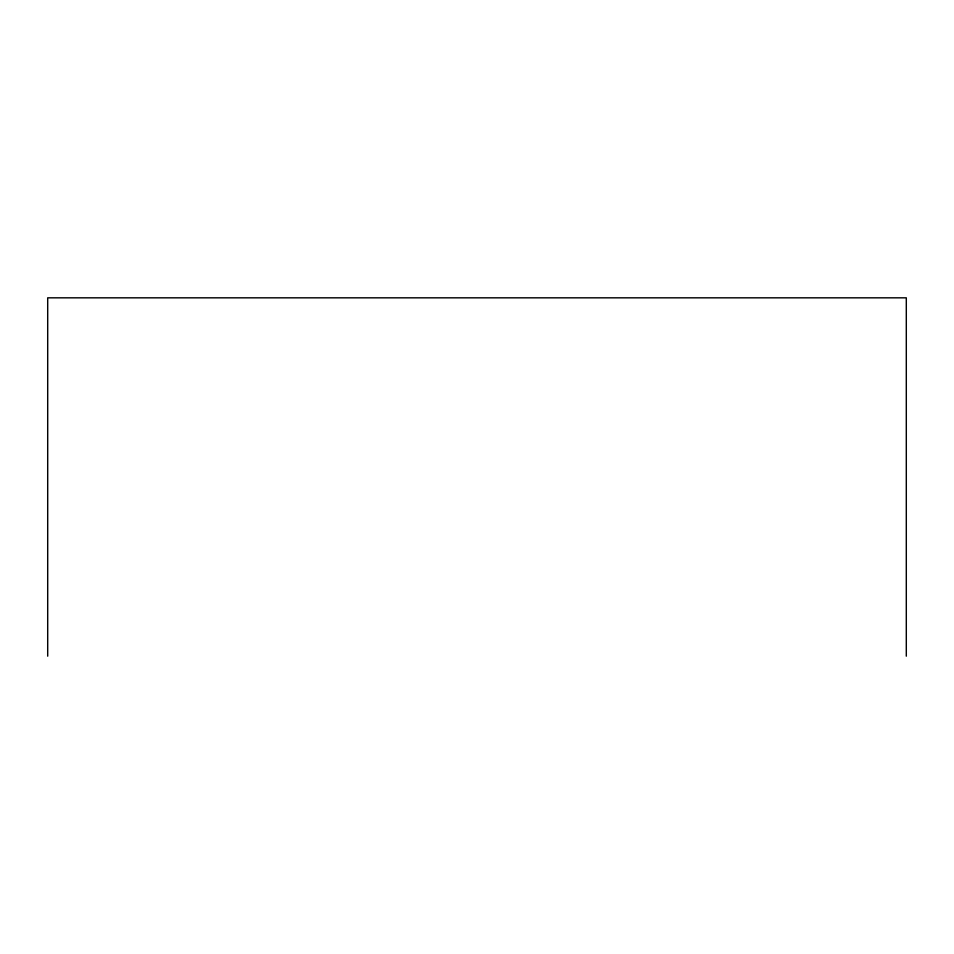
<?xml version="1.0" encoding="UTF-8"?>
<svg xmlns="http://www.w3.org/2000/svg" width="954" height="954" viewBox="0 0 954 954"><rect width="100%" height="100%" fill="white"/><g stroke="black" fill="none" stroke-linecap="round" stroke-linejoin="round"><path stroke-width="1.43" d="M906.3 656.173L906.3 297.827L47.7 297.827L47.7 656.173"/></g></svg>
